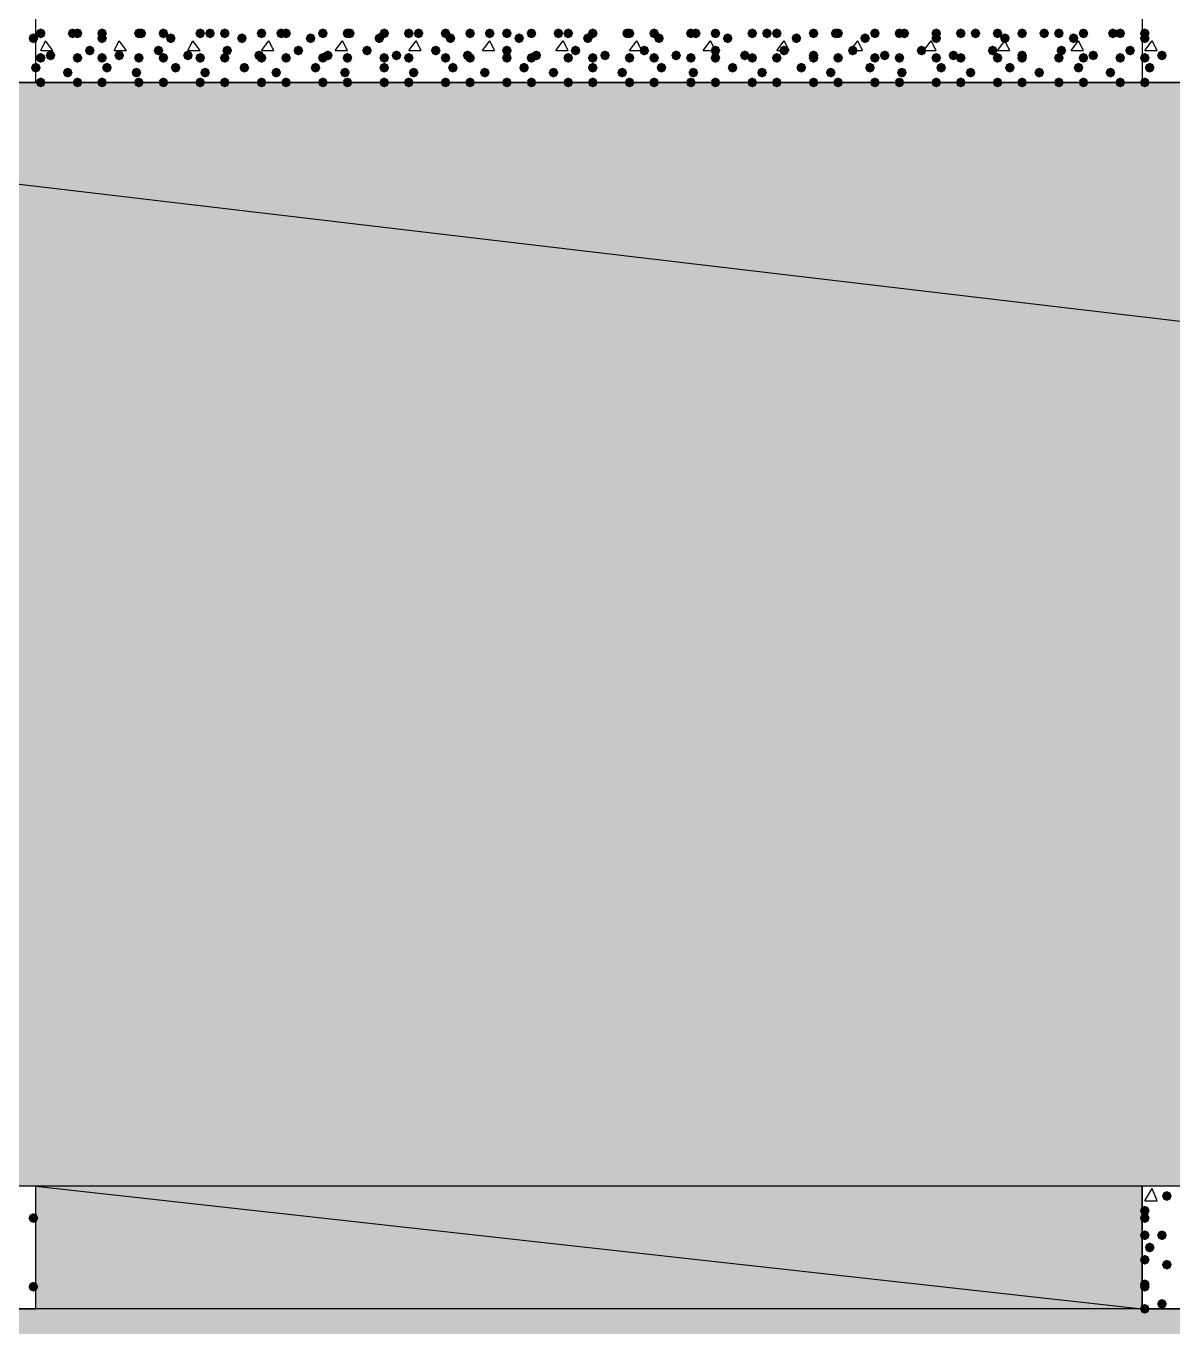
# Model space of a CAD drawing. Header units: millimetres. Extents: x 0 to 420, y 0 to 297.
# Drawn here: x 47.46 to 67.25, y 121.16 to 143.59 of the extents above; entities that cross this region are included whole.
import ezdxf

# ---------------------------------------------------------------- set-up
doc = ezdxf.new("R2010")
doc.units = ezdxf.units.MM
doc.layers.get('0').update_dxf_attribs({"linetype": 'CONTINUOUS'})

msp = doc.modelspace()

# ---------------------------------------------------------------- hatches: boundary and pattern name
at = {"true_color": 0x000007}
for points in [[(47.667333, 143.383), (47.642463, 143.323204), (47.582667, 143.298333), (47.522871, 143.323204), (47.498, 143.383), (47.522871, 143.442796), (47.582667, 143.467667), (47.642462, 143.442796)], [(66.844333, 143.467667), (66.819462, 143.407871), (66.759667, 143.383), (66.699871, 143.407871), (66.675, 143.467667), (66.699871, 143.527462), (66.759667, 143.552333), (66.819462, 143.527463)], [(66.844333, 143.383), (66.819462, 143.323204), (66.759667, 143.298333), (66.699871, 143.323204), (66.675, 143.383), (66.699871, 143.442796), (66.759667, 143.467667), (66.819462, 143.442796)], [(67.140667, 143.086667), (67.115796, 143.026871), (67.056, 143.002), (66.996204, 143.026871), (66.971333, 143.086667), (66.996204, 143.146462), (67.056, 143.171333), (67.115796, 143.146463)], [(66.844333, 143.044333), (66.819462, 142.984537), (66.759667, 142.959667), (66.699871, 142.984537), (66.675, 143.044333), (66.699871, 143.104129), (66.759667, 143.129), (66.819462, 143.104129)], [(66.929, 142.875), (66.904129, 142.815204), (66.844333, 142.790333), (66.784538, 142.815204), (66.759667, 142.875), (66.784537, 142.934796), (66.844333, 142.959667), (66.904129, 142.934796)], [(66.844333, 142.621), (66.819462, 142.561204), (66.759667, 142.536333), (66.699871, 142.561204), (66.675, 142.621), (66.699871, 142.680796), (66.759667, 142.705667), (66.819462, 142.680796)], [(67.225333, 123.401667), (67.200463, 123.341871), (67.140667, 123.317), (67.080871, 123.341871), (67.056, 123.401667), (67.080871, 123.461462), (67.140667, 123.486333), (67.200462, 123.461463)], [(66.844333, 123.147667), (66.819462, 123.087871), (66.759667, 123.063), (66.699871, 123.087871), (66.675, 123.147667), (66.699871, 123.207462), (66.759667, 123.232333), (66.819462, 123.207463)], [(47.667333, 123.020667), (47.642463, 122.960871), (47.582667, 122.936), (47.522871, 122.960871), (47.498, 123.020667), (47.522871, 123.080462), (47.582667, 123.105333), (47.642462, 123.080463)], [(66.844333, 123.020667), (66.819462, 122.960871), (66.759667, 122.936), (66.699871, 122.960871), (66.675, 123.020667), (66.699871, 123.080462), (66.759667, 123.105333), (66.819462, 123.080463)], [(66.844333, 122.724333), (66.819462, 122.664537), (66.759667, 122.639667), (66.699871, 122.664537), (66.675, 122.724333), (66.699871, 122.784129), (66.759667, 122.809), (66.819462, 122.784129)], [(67.140667, 122.724333), (67.115796, 122.664537), (67.056, 122.639667), (66.996204, 122.664537), (66.971333, 122.724333), (66.996204, 122.784129), (67.056, 122.809), (67.115796, 122.784129)], [(66.929, 122.512667), (66.904129, 122.452871), (66.844333, 122.428), (66.784538, 122.452871), (66.759667, 122.512667), (66.784537, 122.572462), (66.844333, 122.597333), (66.904129, 122.572463)], [(66.844333, 122.301), (66.819462, 122.241204), (66.759667, 122.216333), (66.699871, 122.241204), (66.675, 122.301), (66.699871, 122.360796), (66.759667, 122.385667), (66.819462, 122.360796)], [(67.225333, 122.216333), (67.200463, 122.156537), (67.140667, 122.131667), (67.080871, 122.156537), (67.056, 122.216333), (67.080871, 122.276129), (67.140667, 122.301), (67.200462, 122.276129)], [(47.667333, 121.835333), (47.642463, 121.775538), (47.582667, 121.750667), (47.522871, 121.775538), (47.498, 121.835333), (47.522871, 121.895129), (47.582667, 121.92), (47.642462, 121.895129)], [(66.844333, 121.877667), (66.819462, 121.817871), (66.759667, 121.793), (66.699871, 121.817871), (66.675, 121.877667), (66.699871, 121.937462), (66.759667, 121.962333), (66.819462, 121.937463)], [(66.844333, 121.835333), (66.819462, 121.775538), (66.759667, 121.750667), (66.699871, 121.775538), (66.675, 121.835333), (66.699871, 121.895129), (66.759667, 121.92), (66.819462, 121.895129)], [(67.140667, 121.539), (67.115796, 121.479204), (67.056, 121.454333), (66.996204, 121.479204), (66.971333, 121.539), (66.996204, 121.598796), (67.056, 121.623667), (67.115796, 121.598796)], [(66.844333, 121.454333), (66.819462, 121.394537), (66.759667, 121.369667), (66.699871, 121.394537), (66.675, 121.454333), (66.699871, 121.514129), (66.759667, 121.539), (66.819462, 121.514129)]]:
    msp.add_hatch(color=0, dxfattribs=at).paths.add_polyline_path(points, flags=0)
at = {"true_color": 0x000008}
for points in [[(47.794333, 143.467667), (47.769462, 143.407871), (47.709667, 143.383), (47.649871, 143.407871), (47.625, 143.467667), (47.649871, 143.527462), (47.709667, 143.552333), (47.769462, 143.527463)], [(48.344667, 143.467667), (48.319796, 143.407871), (48.26, 143.383), (48.200204, 143.407871), (48.175333, 143.467667), (48.200204, 143.527462), (48.26, 143.552333), (48.319796, 143.527463)], [(48.429333, 143.467667), (48.404462, 143.407871), (48.344667, 143.383), (48.284871, 143.407871), (48.26, 143.467667), (48.284871, 143.527462), (48.344667, 143.552333), (48.404462, 143.527463)], [(48.852667, 143.467667), (48.827796, 143.407871), (48.768, 143.383), (48.708204, 143.407871), (48.683333, 143.467667), (48.708204, 143.527462), (48.768, 143.552333), (48.827796, 143.527463)], [(48.852667, 143.383), (48.827796, 143.323204), (48.768, 143.298333), (48.708204, 143.323204), (48.683333, 143.383), (48.708204, 143.442796), (48.768, 143.467667), (48.827796, 143.442796)], [(49.487667, 143.467667), (49.462796, 143.407871), (49.403, 143.383), (49.343204, 143.407871), (49.318333, 143.467667), (49.343204, 143.527462), (49.403, 143.552333), (49.462796, 143.527463)], [(49.53, 143.467667), (49.505129, 143.407871), (49.445333, 143.383), (49.385538, 143.407871), (49.360667, 143.467667), (49.385537, 143.527462), (49.445333, 143.552333), (49.505129, 143.527463)], [(49.911, 143.467667), (49.886129, 143.407871), (49.826333, 143.383), (49.766537, 143.407871), (49.741667, 143.467667), (49.766537, 143.527462), (49.826333, 143.552333), (49.886129, 143.527463)], [(50.038, 143.383), (50.013129, 143.323204), (49.953333, 143.298333), (49.893538, 143.323204), (49.868667, 143.383), (49.893537, 143.442796), (49.953333, 143.467667), (50.013129, 143.442796)], [(50.546, 143.467667), (50.521129, 143.407871), (50.461333, 143.383), (50.401537, 143.407871), (50.376667, 143.467667), (50.401537, 143.527462), (50.461333, 143.552333), (50.521129, 143.527463)], [(50.715333, 143.467667), (50.690463, 143.407871), (50.630667, 143.383), (50.570871, 143.407871), (50.546, 143.467667), (50.570871, 143.527462), (50.630667, 143.552333), (50.690462, 143.527463)], [(50.969333, 143.467667), (50.944462, 143.407871), (50.884667, 143.383), (50.824871, 143.407871), (50.8, 143.467667), (50.824871, 143.527462), (50.884667, 143.552333), (50.944462, 143.527463)], [(51.265667, 143.383), (51.240796, 143.323204), (51.181, 143.298333), (51.121204, 143.323204), (51.096333, 143.383), (51.121204, 143.442796), (51.181, 143.467667), (51.240796, 143.442796)], [(51.604333, 143.467667), (51.579462, 143.407871), (51.519667, 143.383), (51.459871, 143.407871), (51.435, 143.467667), (51.459871, 143.527462), (51.519667, 143.552333), (51.579462, 143.527463)], [(51.943, 143.467667), (51.918129, 143.407871), (51.858333, 143.383), (51.798537, 143.407871), (51.773667, 143.467667), (51.798537, 143.527462), (51.858333, 143.552333), (51.918129, 143.527463)], [(52.027667, 143.467667), (52.002796, 143.407871), (51.943, 143.383), (51.883204, 143.407871), (51.858333, 143.467667), (51.883204, 143.527462), (51.943, 143.552333), (52.002796, 143.527463)], [(52.451, 143.383), (52.426129, 143.323204), (52.366333, 143.298333), (52.306537, 143.323204), (52.281667, 143.383), (52.306537, 143.442796), (52.366333, 143.467667), (52.426129, 143.442796)], [(52.662667, 143.467667), (52.637796, 143.407871), (52.578, 143.383), (52.518204, 143.407871), (52.493333, 143.467667), (52.518204, 143.527462), (52.578, 143.552333), (52.637796, 143.527463)], [(53.086, 143.467667), (53.061129, 143.407871), (53.001333, 143.383), (52.941537, 143.407871), (52.916667, 143.467667), (52.941537, 143.527462), (53.001333, 143.552333), (53.061129, 143.527463)], [(53.128333, 143.467667), (53.103463, 143.407871), (53.043667, 143.383), (52.983871, 143.407871), (52.959, 143.467667), (52.983871, 143.527462), (53.043667, 143.552333), (53.103462, 143.527463)], [(53.636333, 143.383), (53.611462, 143.323204), (53.551667, 143.298333), (53.491871, 143.323204), (53.467, 143.383), (53.491871, 143.442796), (53.551667, 143.467667), (53.611462, 143.442796)], [(53.721, 143.467667), (53.696129, 143.407871), (53.636333, 143.383), (53.576537, 143.407871), (53.551667, 143.467667), (53.576537, 143.527462), (53.636333, 143.552333), (53.696129, 143.527463)], [(54.144333, 143.467667), (54.119462, 143.407871), (54.059667, 143.383), (53.999871, 143.407871), (53.975, 143.467667), (53.999871, 143.527462), (54.059667, 143.552333), (54.119462, 143.527463)], [(54.313667, 143.467667), (54.288796, 143.407871), (54.229, 143.383), (54.169204, 143.407871), (54.144333, 143.467667), (54.169204, 143.527462), (54.229, 143.552333), (54.288796, 143.527463)], [(54.779333, 143.467667), (54.754462, 143.407871), (54.694667, 143.383), (54.634871, 143.407871), (54.61, 143.467667), (54.634871, 143.527462), (54.694667, 143.552333), (54.754462, 143.527463)], [(54.864, 143.383), (54.839129, 143.323204), (54.779333, 143.298333), (54.719538, 143.323204), (54.694667, 143.383), (54.719537, 143.442796), (54.779333, 143.467667), (54.839129, 143.442796)], [(55.202667, 143.467667), (55.177796, 143.407871), (55.118, 143.383), (55.058204, 143.407871), (55.033333, 143.467667), (55.058204, 143.527462), (55.118, 143.552333), (55.177796, 143.527463)], [(55.541333, 143.467667), (55.516462, 143.407871), (55.456667, 143.383), (55.396871, 143.407871), (55.372, 143.467667), (55.396871, 143.527462), (55.456667, 143.552333), (55.516462, 143.527463)], [(55.837667, 143.467667), (55.812796, 143.407871), (55.753, 143.383), (55.693204, 143.407871), (55.668333, 143.467667), (55.693204, 143.527462), (55.753, 143.552333), (55.812796, 143.527463)], [(56.049333, 143.383), (56.024462, 143.323204), (55.964667, 143.298333), (55.904871, 143.323204), (55.88, 143.383), (55.904871, 143.442796), (55.964667, 143.467667), (56.024462, 143.442796)], [(56.261, 143.467667), (56.236129, 143.407871), (56.176333, 143.383), (56.116537, 143.407871), (56.091667, 143.467667), (56.116537, 143.527462), (56.176333, 143.552333), (56.236129, 143.527463)], [(56.726667, 143.467667), (56.701796, 143.407871), (56.642, 143.383), (56.582204, 143.407871), (56.557333, 143.467667), (56.582204, 143.527462), (56.642, 143.552333), (56.701796, 143.527463)], [(56.896, 143.467667), (56.871129, 143.407871), (56.811333, 143.383), (56.751537, 143.407871), (56.726667, 143.467667), (56.751537, 143.527462), (56.811333, 143.552333), (56.871129, 143.527463)], [(57.234667, 143.383), (57.209796, 143.323204), (57.15, 143.298333), (57.090204, 143.323204), (57.065333, 143.383), (57.090204, 143.442796), (57.15, 143.467667), (57.209796, 143.442796)], [(57.319333, 143.467667), (57.294462, 143.407871), (57.234667, 143.383), (57.174871, 143.407871), (57.15, 143.467667), (57.174871, 143.527462), (57.234667, 143.552333), (57.294462, 143.527463)], [(57.912, 143.467667), (57.887129, 143.407871), (57.827333, 143.383), (57.767538, 143.407871), (57.742667, 143.467667), (57.767537, 143.527462), (57.827333, 143.552333), (57.887129, 143.527463)], [(57.954333, 143.467667), (57.929462, 143.407871), (57.869667, 143.383), (57.809871, 143.407871), (57.785, 143.467667), (57.809871, 143.527462), (57.869667, 143.552333), (57.929462, 143.527463)], [(58.377667, 143.467667), (58.352796, 143.407871), (58.293, 143.383), (58.233204, 143.407871), (58.208333, 143.467667), (58.233204, 143.527462), (58.293, 143.552333), (58.352796, 143.527463)], [(58.462333, 143.383), (58.437463, 143.323204), (58.377667, 143.298333), (58.317871, 143.323204), (58.293, 143.383), (58.317871, 143.442796), (58.377667, 143.467667), (58.437462, 143.442796)], [(59.012667, 143.467667), (58.987796, 143.407871), (58.928, 143.383), (58.868204, 143.407871), (58.843333, 143.467667), (58.868204, 143.527462), (58.928, 143.552333), (58.987796, 143.527463)], [(59.097333, 143.467667), (59.072463, 143.407871), (59.012667, 143.383), (58.952871, 143.407871), (58.928, 143.467667), (58.952871, 143.527462), (59.012667, 143.552333), (59.072462, 143.527463)], [(59.436, 143.467667), (59.411129, 143.407871), (59.351333, 143.383), (59.291537, 143.407871), (59.266667, 143.467667), (59.291537, 143.527462), (59.351333, 143.552333), (59.411129, 143.527463)], [(59.647667, 143.383), (59.622796, 143.323204), (59.563, 143.298333), (59.503204, 143.323204), (59.478333, 143.383), (59.503204, 143.442796), (59.563, 143.467667), (59.622796, 143.442796)], [(60.071, 143.467667), (60.046129, 143.407871), (59.986333, 143.383), (59.926537, 143.407871), (59.901667, 143.467667), (59.926537, 143.527462), (59.986333, 143.552333), (60.046129, 143.527463)], [(60.325, 143.467667), (60.300129, 143.407871), (60.240333, 143.383), (60.180538, 143.407871), (60.155667, 143.467667), (60.180537, 143.527462), (60.240333, 143.552333), (60.300129, 143.527463)], [(60.494333, 143.467667), (60.469462, 143.407871), (60.409667, 143.383), (60.349871, 143.407871), (60.325, 143.467667), (60.349871, 143.527462), (60.409667, 143.552333), (60.469462, 143.527463)], [(60.833, 143.383), (60.808129, 143.323204), (60.748333, 143.298333), (60.688537, 143.323204), (60.663667, 143.383), (60.688537, 143.442796), (60.748333, 143.467667), (60.808129, 143.442796)], [(61.129333, 143.467667), (61.104462, 143.407871), (61.044667, 143.383), (60.984871, 143.407871), (60.96, 143.467667), (60.984871, 143.527462), (61.044667, 143.552333), (61.104462, 143.527463)], [(61.510333, 143.467667), (61.485463, 143.407871), (61.425667, 143.383), (61.365871, 143.407871), (61.341, 143.467667), (61.365871, 143.527462), (61.425667, 143.552333), (61.485462, 143.527463)], [(61.552667, 143.467667), (61.527796, 143.407871), (61.468, 143.383), (61.408204, 143.407871), (61.383333, 143.467667), (61.408204, 143.527462), (61.468, 143.552333), (61.527796, 143.527463)], [(62.018333, 143.383), (61.993463, 143.323204), (61.933667, 143.298333), (61.873871, 143.323204), (61.849, 143.383), (61.873871, 143.442796), (61.933667, 143.467667), (61.993462, 143.442796)], [(62.187667, 143.467667), (62.162796, 143.407871), (62.103, 143.383), (62.043204, 143.407871), (62.018333, 143.467667), (62.043204, 143.527462), (62.103, 143.552333), (62.162796, 143.527463)], [(62.611, 143.467667), (62.586129, 143.407871), (62.526333, 143.383), (62.466537, 143.407871), (62.441667, 143.467667), (62.466537, 143.527462), (62.526333, 143.552333), (62.586129, 143.527463)], [(62.695667, 143.467667), (62.670796, 143.407871), (62.611, 143.383), (62.551204, 143.407871), (62.526333, 143.467667), (62.551204, 143.527462), (62.611, 143.552333), (62.670796, 143.527463)], [(63.246, 143.467667), (63.221129, 143.407871), (63.161333, 143.383), (63.101537, 143.407871), (63.076667, 143.467667), (63.101537, 143.527462), (63.161333, 143.552333), (63.221129, 143.527463)], [(63.246, 143.383), (63.221129, 143.323204), (63.161333, 143.298333), (63.101537, 143.323204), (63.076667, 143.383), (63.101537, 143.442796), (63.161333, 143.467667), (63.221129, 143.442796)], [(63.669333, 143.467667), (63.644462, 143.407871), (63.584667, 143.383), (63.524871, 143.407871), (63.5, 143.467667), (63.524871, 143.527462), (63.584667, 143.552333), (63.644462, 143.527463)], [(63.923333, 143.467667), (63.898463, 143.407871), (63.838667, 143.383), (63.778871, 143.407871), (63.754, 143.467667), (63.778871, 143.527462), (63.838667, 143.552333), (63.898462, 143.527463)], [(64.304333, 143.467667), (64.279462, 143.407871), (64.219667, 143.383), (64.159871, 143.407871), (64.135, 143.467667), (64.159871, 143.527462), (64.219667, 143.552333), (64.279462, 143.527463)], [(64.431333, 143.383), (64.406462, 143.323204), (64.346667, 143.298333), (64.286871, 143.323204), (64.262, 143.383), (64.286871, 143.442796), (64.346667, 143.467667), (64.406462, 143.442796)], [(64.727667, 143.467667), (64.702796, 143.407871), (64.643, 143.383), (64.583204, 143.407871), (64.558333, 143.467667), (64.583204, 143.527462), (64.643, 143.552333), (64.702796, 143.527463)], [(65.108667, 143.467667), (65.083796, 143.407871), (65.024, 143.383), (64.964204, 143.407871), (64.939333, 143.467667), (64.964204, 143.527462), (65.024, 143.552333), (65.083796, 143.527463)], [(65.362667, 143.467667), (65.337796, 143.407871), (65.278, 143.383), (65.218204, 143.407871), (65.193333, 143.467667), (65.218204, 143.527462), (65.278, 143.552333), (65.337796, 143.527463)], [(65.616667, 143.383), (65.591796, 143.323204), (65.532, 143.298333), (65.472204, 143.323204), (65.447333, 143.383), (65.472204, 143.442796), (65.532, 143.467667), (65.591796, 143.442796)], [(65.786, 143.467667), (65.761129, 143.407871), (65.701333, 143.383), (65.641537, 143.407871), (65.616667, 143.467667), (65.641537, 143.527462), (65.701333, 143.552333), (65.761129, 143.527463)], [(66.294, 143.467667), (66.269129, 143.407871), (66.209333, 143.383), (66.149538, 143.407871), (66.124667, 143.467667), (66.149537, 143.527462), (66.209333, 143.552333), (66.269129, 143.527463)], [(66.421, 143.467667), (66.396129, 143.407871), (66.336333, 143.383), (66.276537, 143.407871), (66.251667, 143.467667), (66.276537, 143.527462), (66.336333, 143.552333), (66.396129, 143.527463)], [(47.963667, 143.086667), (47.938796, 143.026871), (47.879, 143.002), (47.819204, 143.026871), (47.794333, 143.086667), (47.819204, 143.146462), (47.879, 143.171333), (47.938796, 143.146463)], [(48.641, 143.171333), (48.616129, 143.111537), (48.556333, 143.086667), (48.496537, 143.111537), (48.471667, 143.171333), (48.496537, 143.231129), (48.556333, 143.256), (48.616129, 143.231129)], [(49.149, 143.086667), (49.124129, 143.026871), (49.064333, 143.002), (49.004538, 143.026871), (48.979667, 143.086667), (49.004537, 143.146462), (49.064333, 143.171333), (49.124129, 143.146463)], [(49.826333, 143.171333), (49.801463, 143.111537), (49.741667, 143.086667), (49.681871, 143.111537), (49.657, 143.171333), (49.681871, 143.231129), (49.741667, 143.256), (49.801462, 143.231129)], [(50.334333, 143.086667), (50.309462, 143.026871), (50.249667, 143.002), (50.189871, 143.026871), (50.165, 143.086667), (50.189871, 143.146462), (50.249667, 143.171333), (50.309462, 143.146463)], [(51.011667, 143.171333), (50.986796, 143.111537), (50.927, 143.086667), (50.867204, 143.111537), (50.842333, 143.171333), (50.867204, 143.231129), (50.927, 143.256), (50.986796, 143.231129)], [(51.562, 143.086667), (51.537129, 143.026871), (51.477333, 143.002), (51.417538, 143.026871), (51.392667, 143.086667), (51.417537, 143.146462), (51.477333, 143.171333), (51.537129, 143.146463)], [(52.239333, 143.171333), (52.214462, 143.111537), (52.154667, 143.086667), (52.094871, 143.111537), (52.07, 143.171333), (52.094871, 143.231129), (52.154667, 143.256), (52.214462, 143.231129)], [(52.747333, 143.086667), (52.722463, 143.026871), (52.662667, 143.002), (52.602871, 143.026871), (52.578, 143.086667), (52.602871, 143.146462), (52.662667, 143.171333), (52.722462, 143.146463)], [(53.424667, 143.171333), (53.399796, 143.111537), (53.34, 143.086667), (53.280204, 143.111537), (53.255333, 143.171333), (53.280204, 143.231129), (53.34, 143.256), (53.399796, 143.231129)], [(53.932667, 143.086667), (53.907796, 143.026871), (53.848, 143.002), (53.788204, 143.026871), (53.763333, 143.086667), (53.788204, 143.146462), (53.848, 143.171333), (53.907796, 143.146463)], [(54.61, 143.171333), (54.585129, 143.111537), (54.525333, 143.086667), (54.465538, 143.111537), (54.440667, 143.171333), (54.465537, 143.231129), (54.525333, 143.256), (54.585129, 143.231129)], [(55.160333, 143.086667), (55.135463, 143.026871), (55.075667, 143.002), (55.015871, 143.026871), (54.991, 143.086667), (55.015871, 143.146462), (55.075667, 143.171333), (55.135462, 143.146463)], [(55.837667, 143.171333), (55.812796, 143.111537), (55.753, 143.086667), (55.693204, 143.111537), (55.668333, 143.171333), (55.693204, 143.231129), (55.753, 143.256), (55.812796, 143.231129)], [(56.345667, 143.086667), (56.320796, 143.026871), (56.261, 143.002), (56.201204, 143.026871), (56.176333, 143.086667), (56.201204, 143.146462), (56.261, 143.171333), (56.320796, 143.146463)], [(57.023, 143.171333), (56.998129, 143.111537), (56.938333, 143.086667), (56.878538, 143.111537), (56.853667, 143.171333), (56.878537, 143.231129), (56.938333, 143.256), (56.998129, 143.231129)], [(57.531, 143.086667), (57.506129, 143.026871), (57.446333, 143.002), (57.386537, 143.026871), (57.361667, 143.086667), (57.386537, 143.146462), (57.446333, 143.171333), (57.506129, 143.146463)], [(58.208333, 143.171333), (58.183463, 143.111537), (58.123667, 143.086667), (58.063871, 143.111537), (58.039, 143.171333), (58.063871, 143.231129), (58.123667, 143.256), (58.183462, 143.231129)], [(58.758667, 143.086667), (58.733796, 143.026871), (58.674, 143.002), (58.614204, 143.026871), (58.589333, 143.086667), (58.614204, 143.146462), (58.674, 143.171333), (58.733796, 143.146463)], [(59.436, 143.171333), (59.411129, 143.111537), (59.351333, 143.086667), (59.291537, 143.111537), (59.266667, 143.171333), (59.291537, 143.231129), (59.351333, 143.256), (59.411129, 143.231129)], [(59.944, 143.086667), (59.919129, 143.026871), (59.859333, 143.002), (59.799538, 143.026871), (59.774667, 143.086667), (59.799537, 143.146462), (59.859333, 143.171333), (59.919129, 143.146463)], [(60.621333, 143.171333), (60.596462, 143.111537), (60.536667, 143.086667), (60.476871, 143.111537), (60.452, 143.171333), (60.476871, 143.231129), (60.536667, 143.256), (60.596462, 143.231129)], [(61.129333, 143.086667), (61.104462, 143.026871), (61.044667, 143.002), (60.984871, 143.026871), (60.96, 143.086667), (60.984871, 143.146462), (61.044667, 143.171333), (61.104462, 143.146463)], [(61.806667, 143.171333), (61.781796, 143.111537), (61.722, 143.086667), (61.662204, 143.111537), (61.637333, 143.171333), (61.662204, 143.231129), (61.722, 143.256), (61.781796, 143.231129)], [(62.357, 143.086667), (62.332129, 143.026871), (62.272333, 143.002), (62.212538, 143.026871), (62.187667, 143.086667), (62.212537, 143.146462), (62.272333, 143.171333), (62.332129, 143.146463)], [(62.992, 143.171333), (62.967129, 143.111537), (62.907333, 143.086667), (62.847538, 143.111537), (62.822667, 143.171333), (62.847537, 143.231129), (62.907333, 143.256), (62.967129, 143.231129)], [(63.542333, 143.086667), (63.517463, 143.026871), (63.457667, 143.002), (63.397871, 143.026871), (63.373, 143.086667), (63.397871, 143.146462), (63.457667, 143.171333), (63.517462, 143.146463)], [(64.219667, 143.171333), (64.194796, 143.111537), (64.135, 143.086667), (64.075204, 143.111537), (64.050333, 143.171333), (64.075204, 143.231129), (64.135, 143.256), (64.194796, 143.231129)], [(64.727667, 143.086667), (64.702796, 143.026871), (64.643, 143.002), (64.583204, 143.026871), (64.558333, 143.086667), (64.583204, 143.146462), (64.643, 143.171333), (64.702796, 143.146463)], [(65.405, 143.171333), (65.380129, 143.111537), (65.320333, 143.086667), (65.260538, 143.111537), (65.235667, 143.171333), (65.260537, 143.231129), (65.320333, 143.256), (65.380129, 143.231129)], [(65.955333, 143.086667), (65.930463, 143.026871), (65.870667, 143.002), (65.810871, 143.026871), (65.786, 143.086667), (65.810871, 143.146462), (65.870667, 143.171333), (65.930462, 143.146463)], [(66.590333, 143.171333), (66.565463, 143.111537), (66.505667, 143.086667), (66.445871, 143.111537), (66.421, 143.171333), (66.445871, 143.231129), (66.505667, 143.256), (66.565462, 143.231129)], [(47.709667, 142.875), (47.684796, 142.815204), (47.625, 142.790333), (47.565204, 142.815204), (47.540333, 142.875), (47.565204, 142.934796), (47.625, 142.959667), (47.684796, 142.934796)], [(47.794333, 143.044333), (47.769462, 142.984537), (47.709667, 142.959667), (47.649871, 142.984537), (47.625, 143.044333), (47.649871, 143.104129), (47.709667, 143.129), (47.769462, 143.104129)], [(48.429333, 143.044333), (48.404462, 142.984537), (48.344667, 142.959667), (48.284871, 142.984537), (48.26, 143.044333), (48.284871, 143.104129), (48.344667, 143.129), (48.404462, 143.104129)], [(48.852667, 143.044333), (48.827796, 142.984537), (48.768, 142.959667), (48.708204, 142.984537), (48.683333, 143.044333), (48.708204, 143.104129), (48.768, 143.129), (48.827796, 143.104129)], [(48.937333, 142.875), (48.912463, 142.815204), (48.852667, 142.790333), (48.792871, 142.815204), (48.768, 142.875), (48.792871, 142.934796), (48.852667, 142.959667), (48.912462, 142.934796)], [(49.487667, 143.044333), (49.462796, 142.984537), (49.403, 142.959667), (49.343204, 142.984537), (49.318333, 143.044333), (49.343204, 143.104129), (49.403, 143.129), (49.462796, 143.104129)], [(49.911, 143.044333), (49.886129, 142.984537), (49.826333, 142.959667), (49.766537, 142.984537), (49.741667, 143.044333), (49.766537, 143.104129), (49.826333, 143.129), (49.886129, 143.104129)], [(50.122667, 142.875), (50.097796, 142.815204), (50.038, 142.790333), (49.978204, 142.815204), (49.953333, 142.875), (49.978204, 142.934796), (50.038, 142.959667), (50.097796, 142.934796)], [(50.546, 143.044333), (50.521129, 142.984537), (50.461333, 142.959667), (50.401537, 142.984537), (50.376667, 143.044333), (50.401537, 143.104129), (50.461333, 143.129), (50.521129, 143.104129)], [(50.969333, 143.044333), (50.944462, 142.984537), (50.884667, 142.959667), (50.824871, 142.984537), (50.8, 143.044333), (50.824871, 143.104129), (50.884667, 143.129), (50.944462, 143.104129)], [(51.308, 142.875), (51.283129, 142.815204), (51.223333, 142.790333), (51.163537, 142.815204), (51.138667, 142.875), (51.163537, 142.934796), (51.223333, 142.959667), (51.283129, 142.934796)], [(51.604333, 143.044333), (51.579462, 142.984537), (51.519667, 142.959667), (51.459871, 142.984537), (51.435, 143.044333), (51.459871, 143.104129), (51.519667, 143.129), (51.579462, 143.104129)], [(52.027667, 143.044333), (52.002796, 142.984537), (51.943, 142.959667), (51.883204, 142.984537), (51.858333, 143.044333), (51.883204, 143.104129), (51.943, 143.129), (52.002796, 143.104129)], [(52.535667, 142.875), (52.510796, 142.815204), (52.451, 142.790333), (52.391204, 142.815204), (52.366333, 142.875), (52.391204, 142.934796), (52.451, 142.959667), (52.510796, 142.934796)], [(52.662667, 143.044333), (52.637796, 142.984537), (52.578, 142.959667), (52.518204, 142.984537), (52.493333, 143.044333), (52.518204, 143.104129), (52.578, 143.129), (52.637796, 143.104129)], [(53.086, 143.044333), (53.061129, 142.984537), (53.001333, 142.959667), (52.941537, 142.984537), (52.916667, 143.044333), (52.941537, 143.104129), (53.001333, 143.129), (53.061129, 143.104129)], [(53.721, 143.044333), (53.696129, 142.984537), (53.636333, 142.959667), (53.576537, 142.984537), (53.551667, 143.044333), (53.576537, 143.104129), (53.636333, 143.129), (53.696129, 143.104129)], [(53.721, 142.875), (53.696129, 142.815204), (53.636333, 142.790333), (53.576537, 142.815204), (53.551667, 142.875), (53.576537, 142.934796), (53.636333, 142.959667), (53.696129, 142.934796)], [(54.144333, 143.044333), (54.119462, 142.984537), (54.059667, 142.959667), (53.999871, 142.984537), (53.975, 143.044333), (53.999871, 143.104129), (54.059667, 143.129), (54.119462, 143.104129)], [(54.779333, 143.044333), (54.754462, 142.984537), (54.694667, 142.959667), (54.634871, 142.984537), (54.61, 143.044333), (54.634871, 143.104129), (54.694667, 143.129), (54.754462, 143.104129)], [(54.906333, 142.875), (54.881462, 142.815204), (54.821667, 142.790333), (54.761871, 142.815204), (54.737, 142.875), (54.761871, 142.934796), (54.821667, 142.959667), (54.881462, 142.934796)], [(55.202667, 143.044333), (55.177796, 142.984537), (55.118, 142.959667), (55.058204, 142.984537), (55.033333, 143.044333), (55.058204, 143.104129), (55.118, 143.129), (55.177796, 143.104129)], [(55.837667, 143.044333), (55.812796, 142.984537), (55.753, 142.959667), (55.693204, 142.984537), (55.668333, 143.044333), (55.693204, 143.104129), (55.753, 143.129), (55.812796, 143.104129)], [(56.134, 142.875), (56.109129, 142.815204), (56.049333, 142.790333), (55.989538, 142.815204), (55.964667, 142.875), (55.989537, 142.934796), (56.049333, 142.959667), (56.109129, 142.934796)], [(56.261, 143.044333), (56.236129, 142.984537), (56.176333, 142.959667), (56.116537, 142.984537), (56.091667, 143.044333), (56.116537, 143.104129), (56.176333, 143.129), (56.236129, 143.104129)], [(56.896, 143.044333), (56.871129, 142.984537), (56.811333, 142.959667), (56.751537, 142.984537), (56.726667, 143.044333), (56.751537, 143.104129), (56.811333, 143.129), (56.871129, 143.104129)], [(57.319333, 143.044333), (57.294462, 142.984537), (57.234667, 142.959667), (57.174871, 142.984537), (57.15, 143.044333), (57.174871, 143.104129), (57.234667, 143.129), (57.294462, 143.104129)], [(57.319333, 142.875), (57.294462, 142.815204), (57.234667, 142.790333), (57.174871, 142.815204), (57.15, 142.875), (57.174871, 142.934796), (57.234667, 142.959667), (57.294462, 142.934796)], [(57.954333, 143.044333), (57.929462, 142.984537), (57.869667, 142.959667), (57.809871, 142.984537), (57.785, 143.044333), (57.809871, 143.104129), (57.869667, 143.129), (57.929462, 143.104129)], [(58.377667, 143.044333), (58.352796, 142.984537), (58.293, 142.959667), (58.233204, 142.984537), (58.208333, 143.044333), (58.233204, 143.104129), (58.293, 143.129), (58.352796, 143.104129)], [(58.504667, 142.875), (58.479796, 142.815204), (58.42, 142.790333), (58.360204, 142.815204), (58.335333, 142.875), (58.360204, 142.934796), (58.42, 142.959667), (58.479796, 142.934796)], [(59.012667, 143.044333), (58.987796, 142.984537), (58.928, 142.959667), (58.868204, 142.984537), (58.843333, 143.044333), (58.868204, 143.104129), (58.928, 143.129), (58.987796, 143.104129)], [(59.436, 143.044333), (59.411129, 142.984537), (59.351333, 142.959667), (59.291537, 142.984537), (59.266667, 143.044333), (59.291537, 143.104129), (59.351333, 143.129), (59.411129, 143.104129)], [(59.732333, 142.875), (59.707463, 142.815204), (59.647667, 142.790333), (59.587871, 142.815204), (59.563, 142.875), (59.587871, 142.934796), (59.647667, 142.959667), (59.707462, 142.934796)], [(60.071, 143.044333), (60.046129, 142.984537), (59.986333, 142.959667), (59.926537, 142.984537), (59.901667, 143.044333), (59.926537, 143.104129), (59.986333, 143.129), (60.046129, 143.104129)], [(60.494333, 143.044333), (60.469462, 142.984537), (60.409667, 142.959667), (60.349871, 142.984537), (60.325, 143.044333), (60.349871, 143.104129), (60.409667, 143.129), (60.469462, 143.104129)], [(60.917667, 142.875), (60.892796, 142.815204), (60.833, 142.790333), (60.773204, 142.815204), (60.748333, 142.875), (60.773204, 142.934796), (60.833, 142.959667), (60.892796, 142.934796)], [(61.129333, 143.044333), (61.104462, 142.984537), (61.044667, 142.959667), (60.984871, 142.984537), (60.96, 143.044333), (60.984871, 143.104129), (61.044667, 143.129), (61.104462, 143.104129)], [(61.552667, 143.044333), (61.527796, 142.984537), (61.468, 142.959667), (61.408204, 142.984537), (61.383333, 143.044333), (61.408204, 143.104129), (61.468, 143.129), (61.527796, 143.104129)], [(62.103, 142.875), (62.078129, 142.815204), (62.018333, 142.790333), (61.958537, 142.815204), (61.933667, 142.875), (61.958537, 142.934796), (62.018333, 142.959667), (62.078129, 142.934796)], [(62.187667, 143.044333), (62.162796, 142.984537), (62.103, 142.959667), (62.043204, 142.984537), (62.018333, 143.044333), (62.043204, 143.104129), (62.103, 143.129), (62.162796, 143.104129)], [(62.611, 143.044333), (62.586129, 142.984537), (62.526333, 142.959667), (62.466537, 142.984537), (62.441667, 143.044333), (62.466537, 143.104129), (62.526333, 143.129), (62.586129, 143.104129)], [(63.246, 143.044333), (63.221129, 142.984537), (63.161333, 142.959667), (63.101537, 142.984537), (63.076667, 143.044333), (63.101537, 143.104129), (63.161333, 143.129), (63.221129, 143.104129)], [(63.330667, 142.875), (63.305796, 142.815204), (63.246, 142.790333), (63.186204, 142.815204), (63.161333, 142.875), (63.186204, 142.934796), (63.246, 142.959667), (63.305796, 142.934796)], [(63.669333, 143.044333), (63.644462, 142.984537), (63.584667, 142.959667), (63.524871, 142.984537), (63.5, 143.044333), (63.524871, 143.104129), (63.584667, 143.129), (63.644462, 143.104129)], [(64.304333, 143.044333), (64.279462, 142.984537), (64.219667, 142.959667), (64.159871, 142.984537), (64.135, 143.044333), (64.159871, 143.104129), (64.219667, 143.129), (64.279462, 143.104129)], [(64.516, 142.875), (64.491129, 142.815204), (64.431333, 142.790333), (64.371537, 142.815204), (64.346667, 142.875), (64.371537, 142.934796), (64.431333, 142.959667), (64.491129, 142.934796)], [(64.727667, 143.044333), (64.702796, 142.984537), (64.643, 142.959667), (64.583204, 142.984537), (64.558333, 143.044333), (64.583204, 143.104129), (64.643, 143.129), (64.702796, 143.104129)], [(65.362667, 143.044333), (65.337796, 142.984537), (65.278, 142.959667), (65.218204, 142.984537), (65.193333, 143.044333), (65.218204, 143.104129), (65.278, 143.129), (65.337796, 143.104129)], [(65.701333, 142.875), (65.676463, 142.815204), (65.616667, 142.790333), (65.556871, 142.815204), (65.532, 142.875), (65.556871, 142.934796), (65.616667, 142.959667), (65.676462, 142.934796)], [(65.786, 143.044333), (65.761129, 142.984537), (65.701333, 142.959667), (65.641537, 142.984537), (65.616667, 143.044333), (65.641537, 143.104129), (65.701333, 143.129), (65.761129, 143.104129)], [(66.421, 143.044333), (66.396129, 142.984537), (66.336333, 142.959667), (66.276537, 142.984537), (66.251667, 143.044333), (66.276537, 143.104129), (66.336333, 143.129), (66.396129, 143.104129)], [(47.794333, 142.621), (47.769462, 142.561204), (47.709667, 142.536333), (47.649871, 142.561204), (47.625, 142.621), (47.649871, 142.680796), (47.709667, 142.705667), (47.769462, 142.680796)], [(48.26, 142.790333), (48.235129, 142.730537), (48.175333, 142.705667), (48.115538, 142.730537), (48.090667, 142.790333), (48.115537, 142.850129), (48.175333, 142.875), (48.235129, 142.850129)], [(48.429333, 142.621), (48.404462, 142.561204), (48.344667, 142.536333), (48.284871, 142.561204), (48.26, 142.621), (48.284871, 142.680796), (48.344667, 142.705667), (48.404462, 142.680796)], [(48.852667, 142.621), (48.827796, 142.561204), (48.768, 142.536333), (48.708204, 142.561204), (48.683333, 142.621), (48.708204, 142.680796), (48.768, 142.705667), (48.827796, 142.680796)], [(49.445333, 142.790333), (49.420463, 142.730537), (49.360667, 142.705667), (49.300871, 142.730537), (49.276, 142.790333), (49.300871, 142.850129), (49.360667, 142.875), (49.420462, 142.850129)], [(49.487667, 142.621), (49.462796, 142.561204), (49.403, 142.536333), (49.343204, 142.561204), (49.318333, 142.621), (49.343204, 142.680796), (49.403, 142.705667), (49.462796, 142.680796)], [(49.911, 142.621), (49.886129, 142.561204), (49.826333, 142.536333), (49.766537, 142.561204), (49.741667, 142.621), (49.766537, 142.680796), (49.826333, 142.705667), (49.886129, 142.680796)], [(50.546, 142.621), (50.521129, 142.561204), (50.461333, 142.536333), (50.401537, 142.561204), (50.376667, 142.621), (50.401537, 142.680796), (50.461333, 142.705667), (50.521129, 142.680796)], [(50.630667, 142.790333), (50.605796, 142.730537), (50.546, 142.705667), (50.486204, 142.730537), (50.461333, 142.790333), (50.486204, 142.850129), (50.546, 142.875), (50.605796, 142.850129)], [(50.969333, 142.621), (50.944462, 142.561204), (50.884667, 142.536333), (50.824871, 142.561204), (50.8, 142.621), (50.824871, 142.680796), (50.884667, 142.705667), (50.944462, 142.680796)], [(51.604333, 142.621), (51.579462, 142.561204), (51.519667, 142.536333), (51.459871, 142.561204), (51.435, 142.621), (51.459871, 142.680796), (51.519667, 142.705667), (51.579462, 142.680796)], [(51.858333, 142.790333), (51.833463, 142.730537), (51.773667, 142.705667), (51.713871, 142.730537), (51.689, 142.790333), (51.713871, 142.850129), (51.773667, 142.875), (51.833462, 142.850129)], [(52.027667, 142.621), (52.002796, 142.561204), (51.943, 142.536333), (51.883204, 142.561204), (51.858333, 142.621), (51.883204, 142.680796), (51.943, 142.705667), (52.002796, 142.680796)], [(52.662667, 142.621), (52.637796, 142.561204), (52.578, 142.536333), (52.518204, 142.561204), (52.493333, 142.621), (52.518204, 142.680796), (52.578, 142.705667), (52.637796, 142.680796)], [(53.043667, 142.790333), (53.018796, 142.730537), (52.959, 142.705667), (52.899204, 142.730537), (52.874333, 142.790333), (52.899204, 142.850129), (52.959, 142.875), (53.018796, 142.850129)], [(53.086, 142.621), (53.061129, 142.561204), (53.001333, 142.536333), (52.941537, 142.561204), (52.916667, 142.621), (52.941537, 142.680796), (53.001333, 142.705667), (53.061129, 142.680796)], [(53.721, 142.621), (53.696129, 142.561204), (53.636333, 142.536333), (53.576537, 142.561204), (53.551667, 142.621), (53.576537, 142.680796), (53.636333, 142.705667), (53.696129, 142.680796)], [(54.144333, 142.621), (54.119462, 142.561204), (54.059667, 142.536333), (53.999871, 142.561204), (53.975, 142.621), (53.999871, 142.680796), (54.059667, 142.705667), (54.119462, 142.680796)], [(54.229, 142.790333), (54.204129, 142.730537), (54.144333, 142.705667), (54.084538, 142.730537), (54.059667, 142.790333), (54.084537, 142.850129), (54.144333, 142.875), (54.204129, 142.850129)], [(54.779333, 142.621), (54.754462, 142.561204), (54.694667, 142.536333), (54.634871, 142.561204), (54.61, 142.621), (54.634871, 142.680796), (54.694667, 142.705667), (54.754462, 142.680796)], [(55.202667, 142.621), (55.177796, 142.561204), (55.118, 142.536333), (55.058204, 142.561204), (55.033333, 142.621), (55.058204, 142.680796), (55.118, 142.705667), (55.177796, 142.680796)], [(55.456667, 142.790333), (55.431796, 142.730537), (55.372, 142.705667), (55.312204, 142.730537), (55.287333, 142.790333), (55.312204, 142.850129), (55.372, 142.875), (55.431796, 142.850129)], [(55.837667, 142.621), (55.812796, 142.561204), (55.753, 142.536333), (55.693204, 142.561204), (55.668333, 142.621), (55.693204, 142.680796), (55.753, 142.705667), (55.812796, 142.680796)], [(56.261, 142.621), (56.236129, 142.561204), (56.176333, 142.536333), (56.116537, 142.561204), (56.091667, 142.621), (56.116537, 142.680796), (56.176333, 142.705667), (56.236129, 142.680796)], [(56.642, 142.790333), (56.617129, 142.730537), (56.557333, 142.705667), (56.497538, 142.730537), (56.472667, 142.790333), (56.497537, 142.850129), (56.557333, 142.875), (56.617129, 142.850129)], [(56.896, 142.621), (56.871129, 142.561204), (56.811333, 142.536333), (56.751537, 142.561204), (56.726667, 142.621), (56.751537, 142.680796), (56.811333, 142.705667), (56.871129, 142.680796)], [(57.319333, 142.621), (57.294462, 142.561204), (57.234667, 142.536333), (57.174871, 142.561204), (57.15, 142.621), (57.174871, 142.680796), (57.234667, 142.705667), (57.294462, 142.680796)], [(57.827333, 142.790333), (57.802463, 142.730537), (57.742667, 142.705667), (57.682871, 142.730537), (57.658, 142.790333), (57.682871, 142.850129), (57.742667, 142.875), (57.802462, 142.850129)], [(57.954333, 142.621), (57.929462, 142.561204), (57.869667, 142.536333), (57.809871, 142.561204), (57.785, 142.621), (57.809871, 142.680796), (57.869667, 142.705667), (57.929462, 142.680796)], [(58.377667, 142.621), (58.352796, 142.561204), (58.293, 142.536333), (58.233204, 142.561204), (58.208333, 142.621), (58.233204, 142.680796), (58.293, 142.705667), (58.352796, 142.680796)], [(59.012667, 142.621), (58.987796, 142.561204), (58.928, 142.536333), (58.868204, 142.561204), (58.843333, 142.621), (58.868204, 142.680796), (58.928, 142.705667), (58.987796, 142.680796)], [(59.055, 142.790333), (59.030129, 142.730537), (58.970333, 142.705667), (58.910538, 142.730537), (58.885667, 142.790333), (58.910537, 142.850129), (58.970333, 142.875), (59.030129, 142.850129)], [(59.436, 142.621), (59.411129, 142.561204), (59.351333, 142.536333), (59.291537, 142.561204), (59.266667, 142.621), (59.291537, 142.680796), (59.351333, 142.705667), (59.411129, 142.680796)], [(60.071, 142.621), (60.046129, 142.561204), (59.986333, 142.536333), (59.926537, 142.561204), (59.901667, 142.621), (59.926537, 142.680796), (59.986333, 142.705667), (60.046129, 142.680796)], [(60.240333, 142.790333), (60.215463, 142.730537), (60.155667, 142.705667), (60.095871, 142.730537), (60.071, 142.790333), (60.095871, 142.850129), (60.155667, 142.875), (60.215462, 142.850129)], [(60.494333, 142.621), (60.469462, 142.561204), (60.409667, 142.536333), (60.349871, 142.561204), (60.325, 142.621), (60.349871, 142.680796), (60.409667, 142.705667), (60.469462, 142.680796)], [(61.129333, 142.621), (61.104462, 142.561204), (61.044667, 142.536333), (60.984871, 142.561204), (60.96, 142.621), (60.984871, 142.680796), (61.044667, 142.705667), (61.104462, 142.680796)], [(61.425667, 142.790333), (61.400796, 142.730537), (61.341, 142.705667), (61.281204, 142.730537), (61.256333, 142.790333), (61.281204, 142.850129), (61.341, 142.875), (61.400796, 142.850129)], [(61.552667, 142.621), (61.527796, 142.561204), (61.468, 142.536333), (61.408204, 142.561204), (61.383333, 142.621), (61.408204, 142.680796), (61.468, 142.705667), (61.527796, 142.680796)], [(62.187667, 142.621), (62.162796, 142.561204), (62.103, 142.536333), (62.043204, 142.561204), (62.018333, 142.621), (62.043204, 142.680796), (62.103, 142.705667), (62.162796, 142.680796)], [(62.611, 142.621), (62.586129, 142.561204), (62.526333, 142.536333), (62.466537, 142.561204), (62.441667, 142.621), (62.466537, 142.680796), (62.526333, 142.705667), (62.586129, 142.680796)], [(62.653333, 142.790333), (62.628463, 142.730537), (62.568667, 142.705667), (62.508871, 142.730537), (62.484, 142.790333), (62.508871, 142.850129), (62.568667, 142.875), (62.628462, 142.850129)], [(63.246, 142.621), (63.221129, 142.561204), (63.161333, 142.536333), (63.101537, 142.561204), (63.076667, 142.621), (63.101537, 142.680796), (63.161333, 142.705667), (63.221129, 142.680796)], [(63.669333, 142.621), (63.644462, 142.561204), (63.584667, 142.536333), (63.524871, 142.561204), (63.5, 142.621), (63.524871, 142.680796), (63.584667, 142.705667), (63.644462, 142.680796)], [(63.838667, 142.790333), (63.813796, 142.730537), (63.754, 142.705667), (63.694204, 142.730537), (63.669333, 142.790333), (63.694204, 142.850129), (63.754, 142.875), (63.813796, 142.850129)], [(64.304333, 142.621), (64.279462, 142.561204), (64.219667, 142.536333), (64.159871, 142.561204), (64.135, 142.621), (64.159871, 142.680796), (64.219667, 142.705667), (64.279462, 142.680796)], [(64.727667, 142.621), (64.702796, 142.561204), (64.643, 142.536333), (64.583204, 142.561204), (64.558333, 142.621), (64.583204, 142.680796), (64.643, 142.705667), (64.702796, 142.680796)], [(65.024, 142.790333), (64.999129, 142.730537), (64.939333, 142.705667), (64.879538, 142.730537), (64.854667, 142.790333), (64.879537, 142.850129), (64.939333, 142.875), (64.999129, 142.850129)], [(65.362667, 142.621), (65.337796, 142.561204), (65.278, 142.536333), (65.218204, 142.561204), (65.193333, 142.621), (65.218204, 142.680796), (65.278, 142.705667), (65.337796, 142.680796)], [(65.786, 142.621), (65.761129, 142.561204), (65.701333, 142.536333), (65.641537, 142.561204), (65.616667, 142.621), (65.641537, 142.680796), (65.701333, 142.705667), (65.761129, 142.680796)], [(66.251667, 142.790333), (66.226796, 142.730537), (66.167, 142.705667), (66.107204, 142.730537), (66.082333, 142.790333), (66.107204, 142.850129), (66.167, 142.875), (66.226796, 142.850129)], [(66.421, 142.621), (66.396129, 142.561204), (66.336333, 142.536333), (66.276537, 142.561204), (66.251667, 142.621), (66.276537, 142.680796), (66.336333, 142.705667), (66.396129, 142.680796)]]:
    msp.add_hatch(color=0, dxfattribs=at).paths.add_polyline_path(points, flags=0)
h = msp.add_hatch(color=0, dxfattribs=at)
h.paths.add_polyline_path([(193.844333, 142.621), (32.469667, 142.621), (193.844333, 123.571)], flags=0)
h.paths.add_polyline_path([(32.469667, 142.621), (193.844333, 123.571), (32.469667, 123.571)], flags=0)
h = msp.add_hatch(color=0, dxfattribs=at)
h.paths.add_polyline_path([(66.717333, 123.571), (47.625, 123.571), (66.717333, 121.454333)], flags=0)
h.paths.add_polyline_path([(47.625, 123.571), (66.717333, 121.454333), (47.625, 121.454333)], flags=0)
h = msp.add_hatch(color=0, dxfattribs=at)
h.paths.add_polyline_path([(378.544667, 121.454333), (32.469667, 121.454333), (378.544667, 102.362)], flags=0)
h.paths.add_polyline_path([(32.469667, 121.454333), (378.544667, 102.362), (32.469667, 102.362)], flags=0)

# ---------------------------------------------------------------- linework, layer by layer
at = {"color": 0, "true_color": 0x000007}
for points in [[(31.369, 142.621), (31.369, 165.946667), (379.603, 165.946667), (379.603, 142.621), (217.17, 142.621), (217.17, 121.454333), (193.844333, 121.454333), (193.844333, 142.621)], [(31.369, 142.621), (31.369, 165.946667), (379.603, 165.946667), (379.603, 142.621), (217.17, 142.621), (217.17, 121.454333), (193.844333, 121.454333), (193.844333, 142.621)], [(45.508333, 144.737667), (45.508333, 142.621), (47.625, 142.621), (47.625, 144.737667)], [(66.717333, 144.737667), (66.717333, 142.621), (68.834, 142.621), (68.834, 144.737667)], [(45.508333, 123.571), (45.508333, 121.454333), (47.625, 121.454333), (47.625, 123.571)], [(66.717333, 123.571), (66.717333, 121.454333), (68.834, 121.454333), (68.834, 123.571)]]:
    msp.add_lwpolyline(points, close=True, dxfattribs=at)
at = {"color": 0, "true_color": 0x000008}
for points in [[(47.709667, 143.171333), (47.794333, 143.340667)], [(47.709667, 143.171333), (47.921333, 143.171333)], [(47.921333, 143.171333), (47.794333, 143.340667)], [(48.979667, 143.171333), (49.064333, 143.340667)], [(48.979667, 143.171333), (49.191333, 143.171333)], [(49.191333, 143.171333), (49.064333, 143.340667)], [(50.249667, 143.171333), (50.334333, 143.340667)], [(50.249667, 143.171333), (50.461333, 143.171333)], [(50.461333, 143.171333), (50.334333, 143.340667)], [(51.519667, 143.171333), (51.646667, 143.340667)], [(51.519667, 143.171333), (51.731333, 143.171333)], [(51.731333, 143.171333), (51.646667, 143.340667)], [(52.789667, 143.171333), (52.916667, 143.340667)], [(52.789667, 143.171333), (53.001333, 143.171333)], [(53.001333, 143.171333), (52.916667, 143.340667)], [(54.059667, 143.171333), (54.186667, 143.340667)], [(54.059667, 143.171333), (54.271333, 143.171333)], [(54.271333, 143.171333), (54.186667, 143.340667)], [(55.329667, 143.171333), (55.456667, 143.340667)], [(55.329667, 143.171333), (55.541333, 143.171333)], [(55.541333, 143.171333), (55.456667, 143.340667)], [(56.599667, 143.171333), (56.726667, 143.340667)], [(56.599667, 143.171333), (56.811333, 143.171333)], [(56.811333, 143.171333), (56.726667, 143.340667)], [(57.869667, 143.171333), (57.996667, 143.340667)], [(57.869667, 143.171333), (58.081333, 143.171333)], [(58.081333, 143.171333), (57.996667, 143.340667)], [(59.139667, 143.171333), (59.266667, 143.340667)], [(59.139667, 143.171333), (59.351333, 143.171333)], [(59.351333, 143.171333), (59.266667, 143.340667)], [(60.409667, 143.171333), (60.536667, 143.340667)], [(60.409667, 143.171333), (60.621333, 143.171333)], [(60.621333, 143.171333), (60.536667, 143.340667)], [(61.679667, 143.171333), (61.806667, 143.340667)], [(61.679667, 143.171333), (61.891333, 143.171333)], [(61.891333, 143.171333), (61.806667, 143.340667)], [(62.949667, 143.171333), (63.076667, 143.340667)], [(62.949667, 143.171333), (63.161333, 143.171333)], [(63.161333, 143.171333), (63.076667, 143.340667)], [(64.219667, 143.171333), (64.346667, 143.340667)], [(64.219667, 143.171333), (64.431333, 143.171333)], [(64.431333, 143.171333), (64.346667, 143.340667)], [(65.489667, 143.171333), (65.616667, 143.340667)], [(65.489667, 143.171333), (65.701333, 143.171333)], [(65.701333, 143.171333), (65.616667, 143.340667)]]:
    msp.add_lwpolyline(points, dxfattribs=at)
at = {"color": 0, "true_color": 0x000007}
for points in [[(66.759667, 143.171333), (66.886667, 143.340667)], [(66.759667, 143.171333), (66.971333, 143.171333)], [(66.971333, 143.171333), (66.886667, 143.340667)], [(47.625, 142.621), (66.717333, 142.621)], [(66.759667, 123.317), (66.886667, 123.528667)], [(66.971333, 123.317), (66.886667, 123.528667)], [(66.759667, 123.317), (66.971333, 123.317)]]:
    msp.add_lwpolyline(points, dxfattribs=at)
at = {"color": 0, "true_color": 0x000008}
for points in [[(193.844333, 142.621), (32.469667, 142.621), (193.844333, 123.571)], [(32.469667, 142.621), (193.844333, 123.571), (32.469667, 123.571)], [(66.717333, 123.571), (47.625, 123.571), (66.717333, 121.454333)], [(47.625, 123.571), (66.717333, 121.454333), (47.625, 121.454333)], [(378.544667, 121.454333), (32.469667, 121.454333), (378.544667, 102.362)]]:
    msp.add_lwpolyline(points, close=True, dxfattribs=at)

doc.saveas('drawing.dxf')
